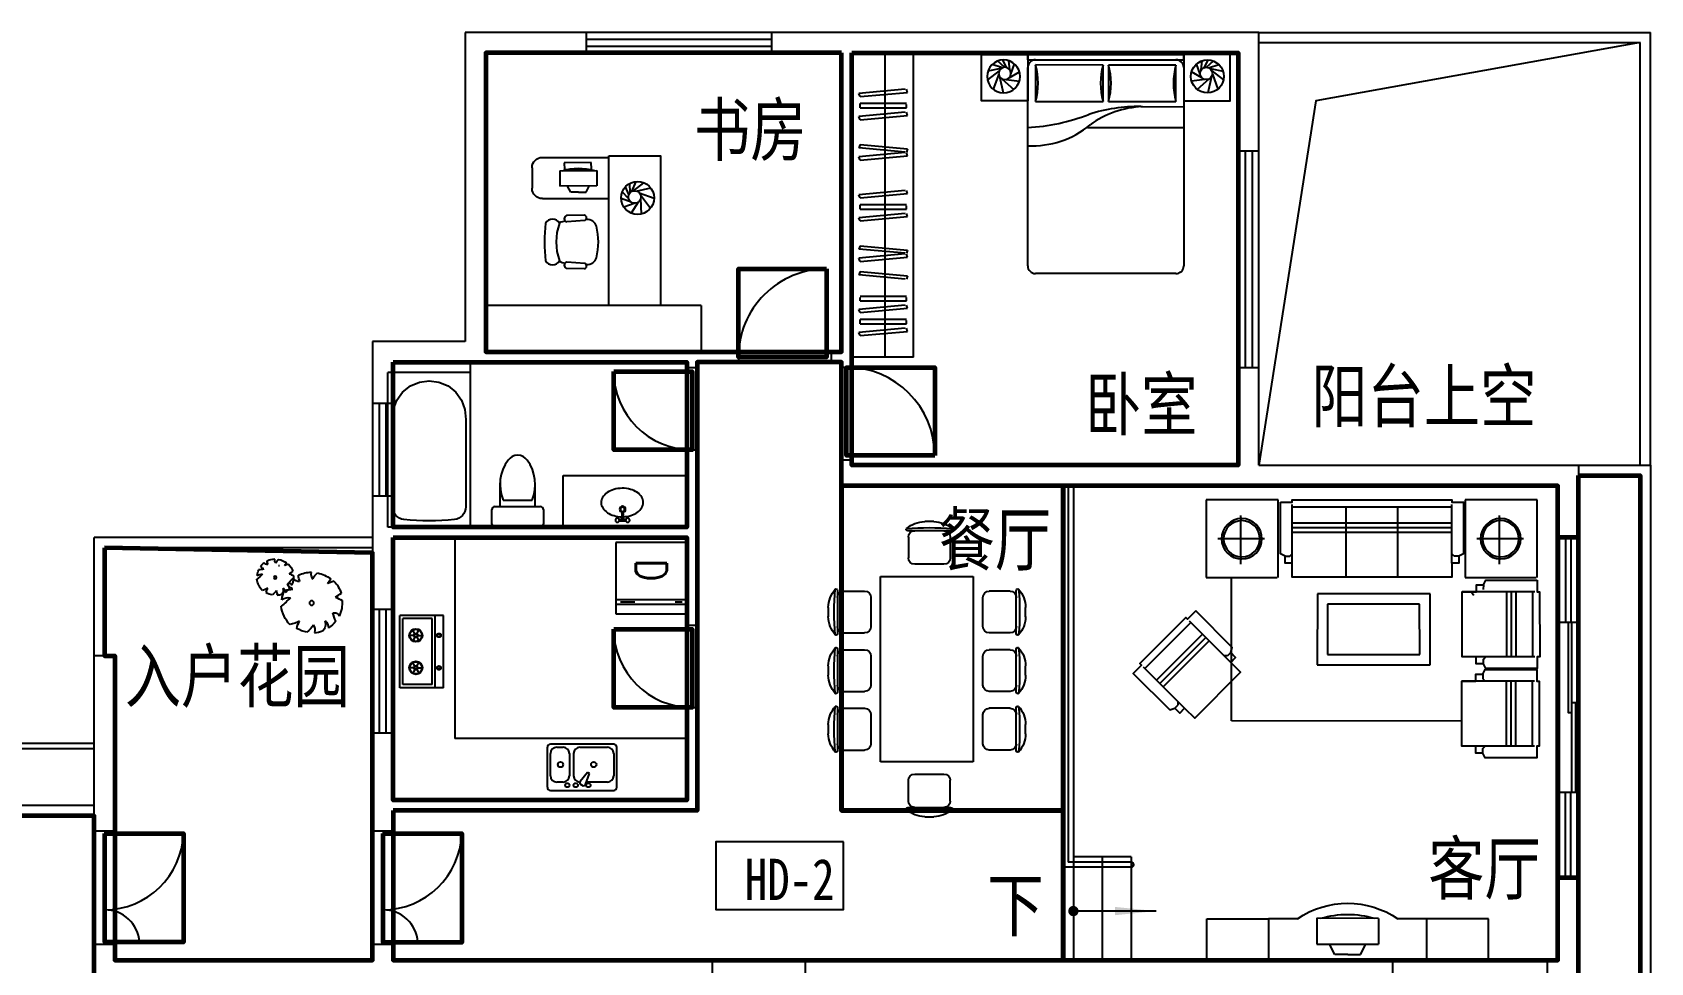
# Model space of a CAD drawing. Extents: x 866697 to 898497, y -913071 to -884071.
# Drawn here: x 882797 to 898497, y -893096 to -884071 of the extents above; entities that cross this region are included whole.
import ezdxf

# ---------------------------------------------------------------- set-up
doc = ezdxf.new("R2010")
doc.units = 0
doc.header["$LTSCALE"] = 1000
doc.header["$MEASUREMENT"] = 0
doc.linetypes.add('HIDDEN2', pattern=[4, 3, -1])
doc.layers.get('0').update_dxf_attribs({"linetype": 'CONTINUOUS'})
for name, color, linetype in [('3', 3, 'CONTINUOUS'), ('AST-WC', 136, 'CONTINUOUS'), ('F1', 223, 'CONTINUOUS'), ('FUR', 8, 'CONTINUOUS'), ('PUB_TEXT', 7, 'CONTINUOUS'), ('STAIR', 3, 'CONTINUOUS'), ('WALL', 2, 'CONTINUOUS'), ('WINDOW', 4, 'CONTINUOUS')]:
    doc.layers.add(name, color=color, linetype=linetype)
doc.layers.add('GT_书房', color=205, linetype='CONTINUOUS', lineweight=60, true_color=0x8059a6)
for name, color, linetype, lineweight in [('GT_卧室', 1, 'CONTINUOUS', 60), ('GT_卫生间', 5, 'CONTINUOUS', 60), ('GT_厨房', 4, 'CONTINUOUS', 60), ('GT_客厅', 2, 'CONTINUOUS', 60), ('GT_花园', 74, 'CONTINUOUS', 60), ('GT_过道', 30, 'CONTINUOUS', 60), ('GT_门', 245, 'CONTINUOUS', 60), ('GT_阳台', 6, 'CONTINUOUS', 60), ('GT_餐厅', 3, 'CONTINUOUS', 60), ('字', 7, 'CONTINUOUS', 0)]:
    doc.layers.add(name, color=color, linetype=linetype, lineweight=lineweight)
doc.styles.add('-宋体', font='', dxfattribs={"width": 0.6})
doc.styles.add('_HZTXT', font='txt.shx', dxfattribs={"width": 0.8, "bigfont": 'hztxt.shx'})
doc.styles.add('ATT', font='TXT')
doc.styles.add('DIM_FONT', font='ZBTXT.shx', dxfattribs={"width": 0.8})
doc.styles.get('-宋体').set_extended_font_data('SimSun')

# ---------------------------------------------------------------- blocks, each defined once
blk = doc.blocks.new('_DBLK')
blk.add_line((-0.45, 0), (-0.45, -0.95))
blk.add_arc((-0.45, 0), 0.95, 270, 360)
blk = doc.blocks.new('-CG')
for p, q in [((-370, 366), (384, 366)), ((-370, -333), (-370, 355)), ((384, 366), (384, -333)), ((7, 232), (7, -220)), ((-240, 1), (232, 1)), ((384, -333), (-370, -333))]:
    blk.add_line(p, q)
for radius in [196, 176]:
    blk.add_circle((7, 11), radius)
blk = doc.blocks.new('12PCOU13')
at = {"color": 0, "linetype": 'ByBlock'}
for p, q in [((24, 35), (23, 34)), ((24, 37), (24, 35)), ((23, 34), (2, 34)), ((3, -34), (3, 34)), ((10, 34), (10, -34)), ((12, 34), (12, -34)), ((14, 34), (14, -34)), ((27, 34), (23, 34)), ((33, 11), (3, 11)), ((33, -11), (3, -11)), ((23, -34), (2, -34)), ((27, -34), (23, -34)), ((24, -35), (23, -34)), ((24, -37), (24, -35))]:
    blk.add_line(p, q, dxfattribs=at)
blk.add_lwpolyline([(1, -39), (1, -34), (0, -34), (0, 34), (1, 34), (1, 39), (23, 39), (24, 37), (27, 37), (27, 34), (33, 34), (33, -34), (27, -34), (27, -37), (24, -37), (23, -39)], close=True, dxfattribs=at)
blk = doc.blocks.new('-SOF5')
at = {"xscale": 22.75, "yscale": 22.75, "zscale": 22.75}
blk.add_blockref('12PCOU13', (-6, 890), dxfattribs=at)
blk = doc.blocks.new('A$C4D997442')
at = {"layer": 'FUR', "linetype": 'ByBlock'}
for p, q in [((1504, 3882), (922, 3641)), ((1495, 3903), (1765, 3251)), ((913, 3662), (1130, 3136)), ((982, 3494), (1565, 3735)), ((1000, 3452), (1582, 3693)), ((1017, 3410), (1600, 3651)), ((705, 3547), (123, 3305)), ((696, 3568), (966, 2916)), ((1750, 3467), (1708, 3449)), ((114, 3326), (331, 2801)), ((183, 3158), (766, 3399)), ((201, 3116), (783, 3357)), ((218, 3074), (801, 3315)), ((1721, 3332), (1691, 3344)), ((1041, 3173), (1083, 3191)), ((1083, 3191), (1096, 3220)), ((909, 3114), (879, 3126)), ((951, 3131), (909, 3114)), ((242, 2838), (284, 2855)), ((284, 2855), (297, 2885)), ((2518, 696), (1867, 966)), ((2082, 951), (2065, 909)), ((2025, 218), (2266, 801)), ((2065, 909), (2077, 879)), ((2067, 201), (2308, 783)), ((2109, 183), (2350, 766)), ((2497, 705), (2256, 123)), ((2277, 114), (1752, 331)), ((1789, 242), (1806, 284)), ((1806, 284), (1836, 297))]:
    blk.add_line(p, q, dxfattribs=at)
at = {"layer": 'FUR'}
for p, q in [((1231, 2692), (1867, 2955)), ((1867, 2955), (2285, 1945)), ((1650, 1681), (1231, 2692)), ((1362, 2638), (1813, 2824)), ((1813, 2824), (2155, 1999)), ((1704, 1812), (1362, 2638)), ((2285, 1945), (1650, 1681)), ((2155, 1999), (1704, 1812))]:
    blk.add_line(p, q, dxfattribs=at)
at = {"layer": 'FUR', "linetype": 'HIDDEN2'}
for p, q in [((609, 2768), (1464, 705)), ((1464, 705), (2749, 1237))]:
    blk.add_line(p, q, dxfattribs=at)
at = {"layer": 'FUR', "linetype": 'ByBlock'}
for points in [[(1592, 3968), (1486, 3924), (1478, 3945), (895, 3704), (904, 3683), (799, 3639), (991, 3177), (1041, 3173), (1067, 3110), (1130, 3136), (1183, 3010), (1765, 3251), (1713, 3378), (1776, 3404), (1750, 3467), (1783, 3505)], [(793, 3632), (687, 3589), (679, 3610), (96, 3368), (105, 3347), (0, 3304), (192, 2841), (242, 2838), (268, 2775), (331, 2801), (384, 2675), (966, 2916), (914, 3042), (977, 3068), (951, 3131), (984, 3170)], [(2583, 793), (2539, 687), (2560, 679), (2319, 96), (2298, 105), (2255, 0), (1792, 192), (1789, 242), (1726, 268), (1752, 331), (1626, 384), (1867, 966), (1993, 914), (2019, 977), (2082, 951), (2120, 984)]]:
    blk.add_lwpolyline(points, close=True, dxfattribs=at)
at = {"layer": 'FUR', "rotation": 22.50000000001256}
for p in [(2096, 3780), (3057, 1459)]:
    blk.add_blockref('-CG', p, dxfattribs=at)
at = {"layer": 'FUR', "xscale": -1, "rotation": 22.50000000001256}
blk.add_blockref('-SOF5', (3260, 1960), dxfattribs=at)
blk = doc.blocks.new('M_C30XGI')
for p, q in [((-689, 1088), (-589, 1088)), ((-57, 1088), (42, 1088)), ((574, 1088), (673, 1088)), ((-869, 988), (-409, 988)), ((-864, 920), (-864, 695)), ((-414, 920), (-414, 695)), ((-238, 988), (222, 988)), ((-233, 920), (-233, 695)), ((217, 920), (217, 695)), ((394, 988), (854, 988)), ((399, 920), (399, 695)), ((849, 920), (849, 695)), ((-1023, 524), (-1023, -476)), ((977, 524), (-1023, 524)), ((-797, 628), (-482, 628)), ((-165, 628), (150, 628)), ((466, 628), (781, 628)), ((977, -476), (977, 524)), ((-1514, -232), (-1514, 228)), ((-1447, 223), (-1222, 223)), ((1400, 223), (1175, 223)), ((1467, 228), (1467, -232)), ((-1614, -52), (-1614, 47)), ((-1154, -160), (-1154, 155)), ((1107, 155), (1107, -160)), ((1567, 47), (1567, -52)), ((-1447, -227), (-1222, -227)), ((1400, -227), (1175, -227)), ((-1023, -476), (977, -476)), ((-864, -873), (-864, -648)), ((-482, -580), (-797, -580)), ((-414, -873), (-414, -648)), ((-233, -873), (-233, -648)), ((150, -580), (-165, -580)), ((217, -873), (217, -648)), ((399, -873), (399, -648)), ((781, -580), (466, -580)), ((849, -873), (849, -648)), ((-409, -940), (-869, -940)), ((-589, -1040), (-689, -1040)), ((222, -940), (-238, -940)), ((42, -1040), (-57, -1040)), ((854, -940), (394, -940)), ((673, -1040), (574, -1040))]:
    blk.add_line(p, q)
for centre, radius, start, end in [((-679, 772), 316, 91.7651, 130.7265), ((-599, 772), 316, 49.2735, 88.2349), ((-48, 772), 316, 91.7651, 130.7265), ((32, 772), 316, 49.2735, 88.2349), ((584, 772), 316, 91.7651, 130.7265), ((664, 772), 316, 49.2735, 88.2349), ((-878, 1004), 10, 130.7265, 202.67), ((-869, 1008), 20, 202.67, 270), ((-639, -1690), 2713, 84.8023, 95.1977), ((-797, 920), 67.5, 90, 180), ((-482, 920), 67.5, 0, 90), ((-409, 1008), 20, 270, 337.33), ((-400, 1004), 10, 337.33, 49.2735), ((-247, 1004), 10, 130.7265, 202.67), ((-238, 1008), 20, 202.67, 270), ((-8, -1690), 2713, 84.8023, 95.1977), ((-165, 920), 67.5, 90, 180), ((150, 920), 67.5, 0, 90), ((222, 1008), 20, 270, 337.33), ((232, 1004), 10, 337.33, 49.2735), ((384, 1004), 10, 130.7265, 202.67), ((394, 1008), 20, 202.67, 270), ((624, -1690), 2713, 84.8023, 95.1977), ((466, 920), 67.5, 90, 180), ((781, 920), 67.5, 0, 90), ((854, 1008), 20, 270, 337.33), ((863, 1004), 10, 337.33, 49.2735), ((-797, 695), 67.5, 180, 270), ((-482, 695), 67.5, 270, 0), ((-165, 695), 67.5, 180, 270), ((150, 695), 67.5, 270, 0), ((466, 695), 67.5, 180, 270), ((781, 695), 67.5, 270, 0), ((-1299, 38), 316, 139.2735, 178.2349), ((1164, -2), 2713, 174.8023, 185.1977), ((-1530, 237), 10, 67.33, 139.2735), ((-1534, 228), 20, 0, 67.33), ((-1447, 155), 67.5, 90, 180), ((-1222, 155), 67.5, 0, 90), ((1175, 155), 67.5, 90, 180), ((1400, 155), 67.5, 0, 90), ((1487, 228), 20, 112.67, 180), ((1484, 237), 10, 40.7265, 112.67), ((-1210, -2), 2713, 354.8023, 5.1977), ((1252, 38), 316, 1.7651, 40.7265), ((-1299, -42), 316, 181.7651, 220.7265), ((-1447, -160), 67.5, 180, 270), ((-1222, -160), 67.5, 270, 0), ((1175, -160), 67.5, 180, 270), ((1400, -160), 67.5, 270, 0), ((1252, -42), 316, 319.2735, 358.2349), ((-1530, -241), 10, 220.7265, 292.67), ((-1534, -232), 20, 292.67, 0), ((1487, -232), 20, 180, 247.33), ((1484, -241), 10, 247.33, 319.2735), ((-797, -648), 67.5, 90, 180), ((-482, -648), 67.5, 0, 90), ((-165, -648), 67.5, 90, 180), ((150, -648), 67.5, 0, 90), ((466, -648), 67.5, 90, 180), ((781, -648), 67.5, 0, 90), ((-869, -960), 20, 90, 157.33), ((-878, -957), 10, 157.33, 229.2735), ((-679, -725), 316, 229.2735, 268.2349), ((-639, 1737), 2713, 264.8023, 275.1977), ((-797, -873), 67.5, 180, 270), ((-599, -725), 316, 271.7651, 310.7265), ((-482, -873), 67.5, 270, 0), ((-409, -960), 20, 22.67, 90), ((-400, -957), 10, 310.7265, 22.67), ((-247, -957), 10, 157.33, 229.2735), ((-238, -960), 20, 90, 157.33), ((-8, 1737), 2713, 264.8023, 275.1977), ((-48, -725), 316, 229.2735, 268.2349), ((-165, -873), 67.5, 180, 270), ((32, -725), 316, 271.7651, 310.7265), ((150, -873), 67.5, 270, 0), ((222, -960), 20, 22.67, 90), ((232, -957), 10, 310.7265, 22.67), ((384, -957), 10, 157.33, 229.2735), ((394, -960), 20, 90, 157.33), ((584, -725), 316, 229.2735, 268.2349), ((624, 1737), 2713, 264.8023, 275.1977), ((466, -873), 67.5, 180, 270), ((664, -725), 316, 271.7651, 310.7265), ((781, -873), 67.5, 270, 0), ((854, -960), 20, 22.67, 90), ((863, -957), 10, 310.7265, 22.67)]:
    blk.add_arc(centre, radius, start, end)
at = {"width": 0.8, "flags": 9}
for tag in ['XSIZE', 'YSIZE']:
    blk.add_attdef(tag, (0, 0), '', height=0.5, dxfattribs=at)
blk = doc.blocks.new('_ARROW')
blk.add_solid([(0, 0), (-1, 0.1), (-1, -0.1)])
blk = doc.blocks.new('A$C20066346')
at = {"layer": 'FUR'}
for p, q in [((0, 2133), (0, 2733)), ((0, 2733), (400, 2733)), ((400, 2733), (400, 2133)), ((0, 600), (0, 2134)), ((0, 2134), (400, 2134)), ((400, 2133), (0, 2133)), ((400, 2134), (400, 1853)), ((400, 880), (400, 600)), ((400, 600), (0, 600)), ((400, 600), (0, 600)), ((0, 600), (0, 0)), ((400, 0), (400, 600)), ((0, 0), (400, 0))]:
    blk.add_line(p, q, dxfattribs=at)
at = {"layer": 'FUR', "linetype": 'ByBlock'}
for p, q in [((404, 1667), (154, 1667)), ((154, 1067), (154, 1667)), ((404, 1667), (404, 1067)), ((54, 1492), (154, 1542)), ((54, 1367), (54, 1492)), ((54, 1367), (54, 1242)), ((54, 1242), (154, 1192)), ((404, 1067), (154, 1067))]:
    blk.add_line(p, q, dxfattribs=at)
at = {"layer": 'FUR'}
blk.add_arc((-315, 1367), 865, 325.7553, 34.2447, dxfattribs=at)
at = {"layer": 'FUR', "linetype": 'ByBlock'}
blk.add_arc((-483, 1367), 925, 343.6295, 16.3705, dxfattribs=at)
blk = doc.blocks.new('M_C5')
for p, q in [((-28, 86), (7, 160)), ((-54, -14), (-154, 45)), ((-71, 21), (-106, 120)), ((-60, 63), (-50, 152)), ((-9, 88), (59, 149)), ((12, 83), (112, 114)), ((26, 75), (152, 50)), ((42, 53), (156, -35)), ((48, 21), (102, -123)), ((-26, -30), (-153, -47)), ((14, -26), (-99, -126)), ((41, -2), (5, -160))]:
    blk.add_line(p, q)
for centre, radius in [((0, 0), 160), ((-11, 28), 60)]:
    blk.add_circle(centre, radius)
at = {"width": 0.8, "flags": 9}
for tag in ['XSIZE', 'YSIZE']:
    blk.add_attdef(tag, (0, 0), '', height=0.5, dxfattribs=at)
blk = doc.blocks.new('BED2')
at = {"layer": 'FUR'}
for p, q in [((-2124, -681), (-2124, 681)), ((-2049, 757), (-126, 757)), ((-101, 681), (-454, 681)), ((-454, 681), (-454, 25)), ((-101, 25), (-101, 681)), ((-50, 757), (-50, -757)), ((-50, 757), (0, 757)), ((0, 757), (0, -757)), ((-707, 177), (-707, -757)), ((-454, 25), (-101, 25)), ((-101, -25), (-454, -25)), ((-454, -25), (-454, -681)), ((-101, -681), (-101, -25)), ((-505, -341), (-505, -757)), ((-126, -757), (-2049, -757)), ((-454, -681), (-101, -681)), ((-50, -757), (0, -757))]:
    blk.add_line(p, q, dxfattribs=at)
for centre, radius, start, end in [((-2049, 681), 75.7, 90, 180), ((6, 719), 892, 177.5673, 219.5461), ((1149, 842), 1857, 182.616, 201.4069), ((-278, 1287), 631, 253.7398, 286.2602), ((-126, 681), 75.7, 0, 90), ((-2088, -320), 1584, 359.2582, 17.8034), ((-1432, -394), 928, 2.5398, 36.0403), ((-278, -580), 631, 73.7398, 106.2602), ((-278, 580), 631, 253.7398, 286.2602), ((-2049, -681), 75.7, 180, 270), ((-278, -1287), 631, 73.7398, 106.2602), ((-126, -681), 75.7, 270, 0)]:
    blk.add_arc(centre, radius, start, end, dxfattribs=at)
blk = doc.blocks.new('M_E4')
at = {"layer": 'AST-WC'}
for p, q in [((-750, -750), (-750, 50)), ((750, 50), (-750, 50)), ((750, -750), (750, 50)), ((750, -750), (-750, -750))]:
    blk.add_line(p, q, dxfattribs=at)
blk.add_lwpolyline([(553, -705, 0.379426), (677, -595, 0.051331), (677, -105, 0.379426), (553, 5), (-369, 5), (-482, -36), (-559, -92), (-619, -167), (-657, -255), (-670, -350), (-657, -445), (-619, -533), (-559, -608), (-482, -664), (-392, -697), (-294, -705)], format="xyb", close=True, dxfattribs=at)
blk = doc.blocks.new('A$C6A1B0631')
at = {"layer": 'F1'}
for p, q in [((0, 527), (0, 667)), ((30, 697), (470, 697)), ((500, 667), (500, 527)), ((470, 497), (30, 497)), ((80, 497), (80, 267)), ((420, 497), (420, 267)), ((390, 437), (110, 437))]:
    blk.add_line(p, q, dxfattribs=at)
for centre, radius, start, end in [((30, 667), 30, 90, 180), ((470, 667), 30, 0, 90), ((30, 527), 30, 180, 270), ((470, 527), 30, 270, 0), ((477, 284), 398, 157.4505, 216.6381), ((23, 284), 398, 323.3619, 22.5495), ((250, 108), 110, 213.4509, 326.5491)]:
    blk.add_arc(centre, radius, start, end, dxfattribs=at)
blk = doc.blocks.new('_E0BEL')
for p, q in [((1, 118), (1, 175)), ((13, 118), (13, 175))]:
    blk.add_line(p, q)
at = {"elevation": 0}
for points in [[(-200, 8, -0.138026), (-186, 58, -0.10705), (-140, 105, -0.080655), (-76, 134, -0.06508), (1, 145, -0.068521)], [(13, 144, -0.061921), (86, 133, -0.080655), (149, 103, -0.10705), (194, 55, -0.138026), (208, 5, -0.138026), (193, -45, -0.10705), (147, -93, -0.080655), (84, -121, -0.068521), (3, -132, -0.068521), (-78, -120, -0.080655), (-141, -90, -0.10705), (-187, -42, -0.138026), (-200, 8, -0.138026)]]:
    blk.add_lwpolyline(points, format="xyb", dxfattribs=at)
for centre, radius in [((-43, 178, 0), 20), ((57, 178, 0), 20), ((7, 72, 0), 30), ((7, 72, 0), 20)]:
    blk.add_circle(centre, radius)
for centre, radius, start, end in [((7, -329, 0), 517, 86.4357, 93.5643), ((7, 685, 0), 517, 266.4357, 269.335), ((7, 175, 0), 6, 360, 180), ((7, 685, 0), 517, 270.665, 273.5643), ((7, 118, 0), 6, 180, 360)]:
    blk.add_arc(centre, radius, start, end)
at = {"style": 'DIM_FONT', "width": 0.8, "flags": 9}
for tag in ['XSIZE', 'YSIZE']:
    blk.add_attdef(tag, (0, 0), '', height=0.5, dxfattribs=at)
blk = doc.blocks.new('12PSTG02')
at = {"color": 0, "linetype": 'ByBlock'}
for p, q in [((-5.882738, 11.493405), (-13.636493, 11.294805)), ((-5.73403, 9.170818), (-13.415554, 8.575543)), ((-4.996459, 9.562867), (-5.284204, 9.540568)), ((-5.882738, -11.493405), (-13.636493, -11.294805)), ((-5.73403, -9.170818), (-13.415554, -8.575543)), ((-4.996459, -9.562867), (-5.284204, -9.540568)), ((-4.996459, -9.562867), (-5.28099, -9.544821))]:
    blk.add_line(p, q, dxfattribs=at)
for centre, radius, start, end in [((39.486083, 0), 62.486083, 172.590731, 187.409269), ((-19.5, 6.311132), 3.452743, 30.392687, 149.607313), ((4.70097, 0), 22.70097, 159.208954, 200.791046), ((-12.998837, 0.943692), 7.999035, 97.334712, 116.212212), ((-13.097037, 9.970029), 1.4304, 112.156422, 257.133709), ((-6.286552, 10.301496), 1.258456, 296.04311, 71.283835), ((-4.647836, 5.578088), 4, 16.10866, 95), ((-28.187947, 0), 28.187947, 346.275006, 13.724994), ((-4.647836, -5.578088), 4, 265, 343.89134), ((-19.5, -6.311132), 3.452743, 210.392687, 329.607313), ((-12.998837, -1.056308), 7.999035, 243.61801, 261.904764), ((-13.097037, -9.970029), 1.4304, 102.866291, 247.843578), ((-6.286552, -10.301496), 1.258456, 288.716165, 63.95689)]:
    blk.add_arc(centre, radius, start, end, dxfattribs=at)
at = {"color": 0, "linetype": 'ByBlock', "style": 'ATT'}
for tag, p, flags in [('ITEM', (-22, -21), 3), ('ROOM_NUMBER', (-22, -29), 1)]:
    blk.add_attdef(tag, p, '', height=6, dxfattribs=dict(at, flags=flags))
blk = doc.blocks.new('-CHAI6')
at = {"xscale": 22.75, "yscale": 22.75, "zscale": 22.75}
blk.add_blockref('12PSTG02', (519, 28), dxfattribs=at)
blk = doc.blocks.new('A$C41520BB4')
at = {"layer": 'FUR'}
for p, q in [((1146, 1437), (500, 1437)), ((618, 1310), (617, 1160)), ((978, 1307), (618, 1310)), ((670, 1325), (671, 1387)), ((671, 1387), (933, 1385)), ((932, 1320), (676, 1321)), ((933, 1385), (932, 1320)), ((978, 1307), (977, 1157)), ((1246, 1337), (1246, 1137)), ((617, 1160), (977, 1157)), ((721, 1099), (692, 1159)), ((871, 1098), (902, 1158)), ((1146, 1037), (500, 1037)), ((796, 1098), (721, 1099)), ((796, 1098), (871, 1098))]:
    blk.add_line(p, q, dxfattribs=at)
blk.add_lwpolyline([(500, 1453), (0, 1453), (0, 0), (500, 0)], close=True, dxfattribs=at)
for centre, radius, start, end in [((1146, 1337), 100, 0, 90), ((794, 776), 555, 73.2367, 105.9776), ((1146, 1137), 100, 270, 0)]:
    blk.add_arc(centre, radius, start, end, dxfattribs=at)
at = {"layer": 'FUR', "xscale": -1}
for name, p, rotation in [('M_C5', (222, 1043), 309.9999999999941), ('-CHAI6', (1122, 588), 3.4373e-12)]:
    blk.add_blockref(name, p, dxfattribs=dict(at, rotation=rotation))
blk = doc.blocks.new('A$C70047E59')
at = {"layer": 'F1'}
for p, q in [((0, 700), (0, 0)), ((0, 700), (424, 700)), ((80, 700), (80, 0)), ((110, 670), (110, 30)), ((110, 670), (394, 670)), ((394, 670), (394, 30)), ((424, 700), (424, 0)), ((249, 508), (196, 508)), ((258, 524), (232, 570)), ((258, 491), (232, 445)), ((277, 524), (304, 570)), ((277, 491), (304, 445)), ((287, 508), (340, 508)), ((249, 192), (196, 192)), ((258, 209), (232, 255)), ((258, 176), (232, 130)), ((277, 209), (304, 255)), ((277, 176), (304, 130)), ((287, 192), (340, 192)), ((0, 0), (424, 0)), ((110, 30), (394, 30))]:
    blk.add_line(p, q, dxfattribs=at)
for centre, radius in [((44, 508), 18.8), ((44, 508), 13.8), ((268, 508), 63.8), ((268, 508), 58.8), ((268, 508), 18.8), ((268, 508), 13.8), ((44, 192), 18.8), ((44, 192), 13.8), ((268, 192), 63.8), ((268, 192), 58.8), ((268, 192), 18.8), ((268, 192), 13.8)]:
    blk.add_circle(centre, radius, dxfattribs=at)
blk = doc.blocks.new('A$C20217E62')
at = {"layer": 'F1'}
for p, q in [((0, 419), (0, 31)), ((644, 450), (31, 450)), ((92, 368), (298, 368)), ((306, 391), (267, 287)), ((285, 277), (355, 363)), ((335, 402), (350, 393)), ((522, 368), (583, 368)), ((675, 31), (675, 419)), ((31, 92), (31, 307)), ((267, 287), (285, 277)), ((419, 307), (419, 92)), ((460, 92), (460, 307)), ((644, 307), (644, 92)), ((31, 0), (644, 0)), ((358, 31), (92, 31)), ((583, 31), (522, 31))]:
    blk.add_line(p, q, dxfattribs=at)
for centre, radius in [((276, 399), 20.5), ((399, 399), 20.5), ((481, 399), 20.5), ((225, 199), 25.6), ((547, 199), 25.6)]:
    blk.add_circle(centre, radius, dxfattribs=at)
for centre, radius, start, end in [((31, 419), 30.7, 90, 180), ((92, 307), 61.4, 90, 180), ((325, 384), 20.5, 60, 159.4623), ((340, 376), 20.5, 320.5377, 60), ((358, 307), 61.4, 360, 90), ((522, 307), 61.4, 90, 180), ((583, 307), 61.4, 360, 90), ((644, 419), 30.7, 360, 90), ((31, 31), 30.7, 180, 270), ((92, 92), 61.4, 180, 270), ((358, 92), 61.4, 270, 360), ((522, 92), 61.4, 180, 270), ((583, 92), 61.4, 270, 360), ((644, 31), 30.7, 270, 360)]:
    blk.add_arc(centre, radius, start, end, dxfattribs=at)
blk = doc.blocks.new('A$C2747776A')
at = {"layer": 'F1'}
for p, q in [((0, 0), (0, 690)), ((0, 690), (690, 690)), ((552, 690), (552, 0)), ((575, 644), (575, 506)), ((598, 690), (598, 0)), ((690, 690), (690, 0)), ((575, 115), (575, 46)), ((690, 0), (0, 0))]:
    blk.add_line(p, q, dxfattribs=at)
at = {"layer": 'F1', "style": '_HZTXT', "width": 0.8}
blk.add_text('D', height=300, dxfattribs=at).set_placement((160, 196))
blk = doc.blocks.new('M_A17ORW')
at = {"const_width": 0.02}
for points in [[(-0.481, -0.001), (-0.481, -0.308)], [(0.481, 0.001), (0.481, -0.691)]]:
    blk.add_lwpolyline(points, dxfattribs=at)
for centre, radius, start, end in [((-0.501, -0.003), 0.307, 274.2492, 0.2101), ((0.505, 0.002), 0.699, 180.2762, 268.0603)]:
    blk.add_arc(centre, radius, start, end)
blk = doc.blocks.new('_WBLK')
for p, q in [((-0.5, 0.5), (0.5, 0.5)), ((0.5, 0.1667), (-0.5, 0.1667)), ((0.5, -0.1667), (-0.5, -0.1667)), ((-0.5, -0.5), (0.5, -0.5))]:
    blk.add_line(p, q)
blk = doc.blocks.new('A$C420D5799')
at = {"layer": 'FUR'}
for p, q in [((520, 668, 0), (558, 655, 0)), ((558, 655, 0), (538, 682, 0)), ((538, 682, 0), (538, 682, 0)), ((616, 655, 0), (607, 658, 0)), ((78, 505, 0), (141, 483, 0)), ((108, 528, 0), (108, 528, 0)), ((141, 483, 0), (108, 528, 0))]:
    blk.add_line(p, q, dxfattribs=at)
for centre, radius in [((650, 541, 0), 12.8), ((295, 293, 0), 21.4)]:
    blk.add_circle(centre, radius, dxfattribs=at)
for centre, radius, start, end in [((648, 542, 0), 180, 135.4835, 161.9159), ((648, 542, 0), 177, 100.716, 128.2654), ((572, 654, 0), 75.4, 23.1612, 55.156), ((609, 708, 0), 43.7, 318.2964, 14.4009), ((648, 542, 0), 179, 63.973, 89.0265), ((662, 701, 0), 64.8, 326.7184, 1.2537), ((710, 731, 0), 67.8, 278.8277, 313.182), ((648, 542, 0), 178, 37.5175, 52.343), ((743, 673, 0), 51.6, 290.4863, 334.4059), ((293, 294, 0), 300, 135.4835, 161.9159), ((293, 294, 0), 295, 100.716, 128.2654), ((166, 481, 0), 126, 23.1612, 55.156), ((227, 570, 0), 72.8, 318.2964, 14.4009), ((293, 294, 0), 298, 63.973, 89.0265), ((315, 559, 0), 108, 326.7184, 1.2537), ((395, 609, 0), 113, 278.8277, 313.182), ((648, 542, 0), 176, 175.4512, 206.0801), ((577, 389, 0), 197, 109.4191, 121.9724), ((293, 294, 0), 297, 37.5175, 52.343), ((330, 342, 0), 296, 52.0137, 60.1058), ((451, 512, 0), 86, 290.4863, 334.4059), ((517, 456, 0), 29.3, 72.3819, 163.4516), ((166, 576, 0), 372, 337.5874, 345.5647), ((854, 1160, 0), 548, 260.0806, 265.3508), ((1242, 1036, 0), 660, 224.7274, 230.986), ((782, 494, 0), 78.5, 58.1732, 96.2953), ((648, 542, 0), 179, 314.9716, 354.0709), ((648, 542, 0), 176, 6.0507, 24.1161), ((293, 294, 0), 294, 175.4512, 206.0801), ((174, 39, 0), 328, 109.4191, 121.9724), ((-239, -40, 0), 493, 52.0137, 60.1058), ((635, 1325, 0), 914, 260.0806, 265.3508), ((515, 214, 0), 131, 58.1732, 96.2953), ((1282, 1118, 0), 1100, 224.7274, 230.986), ((648, 542, 0), 175, 217.7907, 236.4765), ((625, 387, 0), 74, 135.2417, 174.04), ((293, 294, 0), 293, 6.0507, 24.1161), ((630, 417, 0), 59.8, 160.832, 223.1361), ((648, 542, 0), 177, 249.3645, 264.9686), ((686, 383, 0), 54.9, 145.2723, 195.2687), ((732, 457, 0), 101, 205.0991, 237.7502), ((648, 542, 0), 173, 280.0349, 300.8873), ((826, 629, 0), 220, 241.3864, 256.6555), ((560, 348, 0), 183, 14.2945, 28.6339), ((74, 150, 0), 48.8, 72.3819, 163.4516), ((-512, 352, 0), 620, 337.5874, 345.5647), ((293, 294, 0), 299, 314.9716, 354.0709), ((293, 294, 0), 292, 217.7907, 236.4765), ((253, 37, 0), 123, 135.2417, 174.04), ((261, 86, 0), 99.6, 160.832, 223.1361), ((293, 294, 0), 295, 249.3645, 264.9686), ((355, 29, 0), 91.5, 145.2723, 195.2687), ((432, 153, 0), 168, 205.0991, 237.7502), ((293, 294, 0), 288, 280.0349, 300.8873), ((588, 440, 0), 367, 241.3864, 256.6555), ((145, -29, 0), 305, 14.2945, 28.6339)]:
    blk.add_arc(centre, radius, start, end, dxfattribs=at)

msp = doc.modelspace()

# ---------------------------------------------------------------- linework, layer by layer
at = {"layer": '3'}
for p, q in [((883397, -890971), (881197, -890971)), ((883397, -891021), (881197, -891021))]:
    msp.add_line(p, q, dxfattribs=at)
at = {"layer": 'F1'}
for p, q in [((889286, -886721), (887197, -886721)), ((889286, -886721), (889286, -887171)), ((887047, -887471), (887047, -887271)), ((887947, -888871), (887947, -888371)), ((887947, -888371), (889147, -888371)), ((886897, -888971), (886897, -890921)), ((889147, -890921), (886897, -890921))]:
    msp.add_line(p, q, dxfattribs=at)
at = {"layer": 'FUR'}
for p, q in [((891069, -884271), (891069, -887221)), ((891347, -887221), (891347, -884271)), ((891266, -884622), (890816, -884664)), ((890827, -884695), (890816, -884664)), ((890827, -884695), (891287, -884654)), ((891287, -884654), (891277, -884622)), ((891266, -884846), (890816, -884887)), ((891277, -884762), (890827, -884762)), ((890827, -884804), (890827, -884762)), ((890827, -884804), (891277, -884804)), ((891277, -884804), (891277, -884772)), ((891287, -884877), (891277, -884846)), ((890827, -884919), (890816, -884887)), ((890827, -884919), (891287, -884877)), ((890827, -885159), (890816, -885190)), ((890827, -885159), (891287, -885201)), ((891266, -885232), (890816, -885190)), ((891266, -885238), (890816, -885280)), ((890827, -885311), (890816, -885280)), ((890827, -885311), (891287, -885270)), ((891287, -885201), (891277, -885232)), ((891287, -885270), (891277, -885238)), ((891266, -885604), (890816, -885646)), ((890827, -885678), (891287, -885636)), ((891287, -885636), (891277, -885604)), ((890827, -885678), (890816, -885646)), ((890827, -885786), (890827, -885744)), ((891277, -885744), (890827, -885744)), ((890827, -885786), (891277, -885786)), ((891277, -885786), (891277, -885755)), ((891266, -885828), (890816, -885870)), ((890827, -885901), (890816, -885870)), ((890827, -885901), (891287, -885859)), ((891287, -885859), (891277, -885828)), ((890827, -886141), (890816, -886173)), ((891266, -886214), (890816, -886173)), ((891266, -886221), (890816, -886262)), ((890827, -886294), (890816, -886262)), ((890827, -886141), (891287, -886183)), ((890827, -886294), (891287, -886252)), ((891287, -886183), (891277, -886214)), ((891287, -886252), (891277, -886221)), ((890827, -886392), (890816, -886423)), ((890827, -886392), (891287, -886434)), ((891266, -886465), (890816, -886423)), ((891287, -886434), (891277, -886465)), ((891266, -886717), (890816, -886759)), ((891277, -886633), (890827, -886633)), ((890827, -886675), (890827, -886643)), ((890827, -886675), (891277, -886675)), ((891277, -886675), (891277, -886643)), ((891287, -886748), (891277, -886717)), ((890827, -886790), (890816, -886759)), ((890827, -886790), (891287, -886748)), ((890827, -886898), (890827, -886856)), ((891277, -886856), (890827, -886856)), ((891277, -886898), (891277, -886867)), ((891266, -886940), (890816, -886982)), ((890827, -887013), (890816, -886982)), ((890827, -886898), (891277, -886898)), ((890827, -887013), (891287, -886972)), ((891287, -886972), (891277, -886940)), ((891347, -887221), (890747, -887221))]:
    msp.add_line(p, q, dxfattribs=at)
msp.add_lwpolyline([(898397, -884171), (895249, -884736), (894697, -888271)], dxfattribs=at)
for points in [[(892454, -884287), (892454, -884737), (892004, -884737), (892004, -884287)], [(893968, -884287), (893968, -884737), (894418, -884737), (894418, -884287)]]:
    msp.add_lwpolyline(points, close=True, dxfattribs=at)
at = {"layer": 'GT_书房'}
msp.add_lwpolyline([(890647, -884271), (887197, -884271), (887197, -887171), (890647, -887171), (890647, -884271)], dxfattribs=at)
at = {"layer": 'GT_卧室'}
msp.add_lwpolyline([(890747, -884271), (894497, -884271), (894497, -888271), (890747, -888271), (890747, -884271)], dxfattribs=at)
at = {"layer": 'GT_卫生间'}
msp.add_lwpolyline([(886297, -887271), (889147, -887271), (889147, -888871), (886297, -888871), (886297, -887371), (886297, -887271)], dxfattribs=at)
at = {"layer": 'GT_厨房'}
msp.add_lwpolyline([(886297, -888971), (889147, -888971), (889147, -891521), (886297, -891521), (886297, -888971)], dxfattribs=at)
at = {"layer": 'GT_客厅'}
msp.add_lwpolyline([(892797, -888471), (892797, -893071), (897597, -893071), (897597, -888471), (892797, -888471)], dxfattribs=at)
at = {"layer": 'GT_花园'}
msp.add_lwpolyline([(883497, -889071), (883497, -890121), (883597, -890121), (883597, -893071), (886097, -893071), (886097, -889121), (883497, -889071)], dxfattribs=at)
at = {"layer": 'GT_过道'}
for points in [[(886297, -891621), (886297, -893071), (886297, -893071), (892797, -893071), (892797, -891621), (890647, -891621), (890647, -887271), (889247, -887271), (889247, -891621), (886297, -891621)], [(881197, -891671), (881197, -893071), (881397, -893071), (881397, -899871), (883397, -899871), (883397, -891671), (881197, -891671)]]:
    msp.add_lwpolyline(points, dxfattribs=at)
at = {"layer": 'GT_门'}
for points in [[(890502, -886366), (890502, -887221), (889647, -887221), (889647, -886366), (890502, -886366)], [(888437, -887361), (889197, -887361), (889197, -888121), (888437, -888121), (888437, -887361)], [(891552, -888176), (890697, -888176), (890697, -887321), (891552, -887321), (891552, -888176)], [(897597, -888971), (897597, -892271), (897797, -892271), (897797, -888971), (897597, -888971)], [(888437, -889861), (889197, -889861), (889197, -890621), (888437, -890621), (888437, -889861)], [(883495, -891842), (884263, -891842), (884263, -892897), (883499, -892897), (883499, -891842)], [(886195, -891842), (886963, -891842), (886963, -892900), (886199, -892900), (886199, -891842)]]:
    msp.add_lwpolyline(points, dxfattribs=at)
at = {"layer": 'GT_阳台'}
msp.add_lwpolyline([(897797, -888371), (898397, -888371), (898397, -897371), (894697, -897371), (894697, -893343), (894697, -893271), (897797, -893271), (897797, -888371)], dxfattribs=at)
at = {"layer": 'GT_餐厅'}
msp.add_lwpolyline([(892797, -888471), (890647, -888471), (890647, -891621), (892797, -891621), (892797, -888471)], dxfattribs=at)
at = {"layer": 'PUB_TEXT'}
msp.add_lwpolyline([(890666, -891923), (889429, -891923), (889429, -892581), (890666, -892581)], close=True, dxfattribs=at)
at = {"layer": 'STAIR'}
for p, q in [((894697, -884071), (898497, -884071)), ((894697, -884171), (898397, -884171)), ((898397, -888271), (898397, -884171)), ((898497, -888271), (898497, -884071)), ((897797, -888271), (898497, -888271)), ((898497, -888271), (898497, -897471)), ((897797, -888371), (898397, -888371)), ((898397, -888371), (898397, -897371)), ((892797, -888471), (892797, -892171)), ((892847, -888471), (892847, -892121)), ((892897, -888471), (892897, -893071)), ((886097, -888971), (883397, -888971)), ((883397, -890121), (883397, -888971)), ((886097, -889071), (883497, -889071)), ((883497, -890121), (883497, -889071)), ((893457, -892071), (892897, -892071)), ((893177, -892071), (893177, -893071)), ((893457, -892071), (893457, -893071)), ((893457, -892171), (892797, -892171)), ((893457, -892121), (892847, -892121))]:
    msp.add_line(p, q, dxfattribs=at)
at = {"layer": 'STAIR', "const_width": 50}
msp.add_lwpolyline([(892897, -892571, 1), (892897, -892621, 1)], format="xyb", close=True, dxfattribs=at)
at = {"layer": 'STAIR'}
msp.add_lwpolyline([(893700, -892596), (892897, -892596)], dxfattribs=at)
msp.add_arc((893457, -892146), 25, 270, 90, dxfattribs=at)
at = {"layer": 'WALL'}
for p, q in [((886997, -884071), (886997, -887071)), ((888172, -884071), (886997, -884071)), ((888172, -884271), (888172, -884071)), ((894697, -884071), (889972, -884071)), ((889972, -884271), (889972, -884071)), ((894697, -885221), (894697, -884071)), ((887197, -884271), (887197, -887171)), ((888172, -884271), (887197, -884271)), ((890647, -884271), (889972, -884271)), ((890647, -884271), (890647, -887171)), ((894497, -884271), (890747, -884271)), ((890747, -884271), (890747, -887321)), ((894497, -885221), (894497, -884271)), ((894497, -885221), (894697, -885221)), ((886097, -887071), (886097, -887671)), ((886997, -887071), (886097, -887071)), ((889647, -887171), (887197, -887171)), ((889647, -887171), (889647, -887271)), ((890647, -887171), (890547, -887171)), ((890547, -887171), (890547, -887271)), ((889147, -887271), (886297, -887271)), ((886297, -887271), (886297, -887671)), ((889147, -887271), (889147, -887321)), ((889147, -887321), (889247, -887321)), ((889647, -887271), (889247, -887271)), ((889247, -887271), (889247, -887321)), ((890647, -887271), (890547, -887271)), ((890647, -887271), (890647, -887321)), ((890747, -887321), (890647, -887321)), ((894497, -888271), (894497, -887321)), ((894497, -887321), (894697, -887321)), ((894697, -888271), (894697, -887321)), ((886297, -887671), (886097, -887671)), ((889147, -888121), (889247, -888121)), ((889147, -888121), (889147, -888871)), ((889247, -888121), (889247, -889821)), ((890647, -888221), (890647, -888471)), ((890747, -888221), (890647, -888221)), ((890747, -888221), (890747, -888271)), ((890747, -888271), (894497, -888271)), ((894697, -888271), (897797, -888271)), ((897797, -888271), (897797, -888971)), ((886297, -888571), (886097, -888571)), ((886097, -888571), (886097, -889671)), ((886297, -888571), (886297, -888871)), ((890647, -888471), (897597, -888471)), ((897597, -888471), (897597, -888971)), ((889147, -888871), (886297, -888871)), ((889147, -888971), (886297, -888971)), ((886297, -888971), (886297, -889671)), ((889147, -888971), (889147, -889821)), ((897597, -888971), (897797, -888971)), ((886297, -889671), (886097, -889671)), ((889147, -889821), (889247, -889821)), ((883597, -890121), (883397, -890121)), ((883397, -891821), (883397, -890121)), ((883597, -891821), (883597, -890121)), ((889147, -890621), (889247, -890621)), ((889147, -890621), (889147, -891521)), ((889247, -890621), (889247, -891621)), ((886097, -890871), (886097, -891821)), ((886297, -890871), (886097, -890871)), ((886297, -890871), (886297, -891521)), ((889147, -891521), (886297, -891521)), ((889247, -891621), (886297, -891621)), ((886297, -891621), (886297, -891821)), ((883597, -891821), (883397, -891821)), ((886297, -891821), (886097, -891821)), ((897597, -892271), (897597, -893071)), ((897597, -892271), (897797, -892271)), ((897797, -892271), (897797, -893271)), ((883597, -892921), (883397, -892921)), ((883397, -893171), (883397, -892921)), ((883597, -893071), (883597, -892921)), ((886297, -892921), (886097, -892921)), ((886097, -892921), (886097, -893071)), ((886297, -892921), (886297, -893071)), ((886097, -893071), (883597, -893071)), ((886297, -893021), (886297, -893071)), ((889397, -893071), (886297, -893071)), ((889397, -893271), (889397, -893071)), ((895997, -893071), (890297, -893071)), ((890297, -893271), (890297, -893071)), ((895997, -893271), (895997, -893071)), ((897497, -893271), (897497, -893071)), ((897597, -893071), (897497, -893071))]:
    msp.add_line(p, q, dxfattribs=at)
at = {"layer": 'WINDOW'}
for p, q in [((897597, -888971), (897597, -889796)), ((897672, -888971), (897672, -889796)), ((897722, -888971), (897722, -889796)), ((897797, -888971), (897797, -892271)), ((897797, -889796), (897597, -889796)), ((883397, -891571), (881197, -891571)), ((897797, -891446), (897597, -891446)), ((897597, -892271), (897597, -891446)), ((897672, -892271), (897672, -891446)), ((897722, -892271), (897722, -891446)), ((883397, -891671), (881197, -891671)), ((897497, -893071), (895997, -893071))]:
    msp.add_line(p, q, dxfattribs=at)
for points in [[(897732, -889796), (897697, -889796), (897697, -890671), (897732, -890671)], [(897732, -890571), (897767, -890571), (897767, -891446), (897732, -891446)]]:
    msp.add_lwpolyline(points, close=True, dxfattribs=at)

# ---------------------------------------------------------------- block references
at = {"layer": 'F1', "xscale": -1}
for name, p, rotation in [('M_E4', (886297, -888121), 90), ('_E0BEL', (888516, -888626, 0), 180), ('A$C2747776A', (889147, -889021), 90)]:
    msp.add_blockref(name, p, dxfattribs=dict(at, rotation=rotation))
at = {"layer": 'F1', "rotation": 180}
msp.add_blockref('A$C6A1B0631', (887755, -888174), dxfattribs=at)
at = {"layer": 'F1', "extrusion": (0, 0, -1), "xscale": -1, "zscale": -1, "rotation": 180}
for name, p in [('A$C70047E59', (-886786, -889729)), ('A$C20217E62', (-888468, -890976))]:
    msp.add_blockref(name, p, dxfattribs=at)
at = {"layer": 'FUR', "extrusion": (0, 0, -1), "zscale": -1, "rotation": 359.9835313331271}
msp.add_blockref('M_C5', (-892220, -884498), dxfattribs=at)
at = {"layer": 'FUR', "extrusion": (0, 0, -1), "xscale": -1, "zscale": -1}
for name, p, rotation in [('BED2', (-893211, -884287), 270.0165242021829), ('M_C5', (-894197, -884498), 0.016524202182886)]:
    msp.add_blockref(name, p, dxfattribs=dict(at, rotation=rotation))
at = {"layer": 'FUR', "xscale": -1}
for name, p, rotation in [('A$C41520BB4', (888891, -886721), 359.9999722390164), ('A$C4D997442', (894341, -892374), 292.499972237054), ('A$C20066346', (894191, -893070), 269.9778512434349)]:
    msp.add_blockref(name, p, dxfattribs=dict(at, rotation=rotation))
at = {"layer": 'FUR', "xscale": -0.9000000001396982, "yscale": 0.9000000001396982, "zscale": 0.9, "rotation": 90}
msp.add_blockref('M_C30XGI', (891497, -890270), dxfattribs=at)
at = {"layer": 'FUR', "xscale": -1}
msp.add_blockref('A$C420D5799', (885802, -889900, 0), dxfattribs=at)
at = {"layer": 'STAIR', "xscale": -400, "yscale": 400, "zscale": 400, "rotation": 180}
msp.add_blockref('_ARROW', (893700, -892596), dxfattribs=at)
at = {"layer": 'WINDOW'}
for name, p, xscale, yscale, zscale in [('_WBLK', (889072, -884171), -1800, 199.9999998777639, 1800), ('_DBLK', (890097, -887221), -900, -900, 900)]:
    msp.add_blockref(name, p, dxfattribs=dict(at, xscale=xscale, yscale=yscale, zscale=zscale))
for name, p, xscale, yscale, zscale, rotation in [('_WBLK', (894597, -886271), -2100, 200.0000000004657, 2100, 270.0000000010037), ('_DBLK', (889197, -887721), 800, 800, 800, 270.0000000010005), ('_DBLK', (890697, -887771), 900, 900, 900, 90.00000000100792), ('_WBLK', (886197, -888121), -900, 200.0000000074506, 900, 90.00000000100792), ('_WBLK', (886197, -890271), -1200, 200, 1200, 90.00000000100056), ('_DBLK', (889197, -890221), 800, 800, 800, 270.0000000010005), ('M_A17ORW', (883497, -892371), -1100, -1100, 1100, 270.0000000009945), ('M_A17ORW', (886197, -892371), -1100, -1100, 1100, 270.0000000009945)]:
    msp.add_blockref(name, p, dxfattribs=dict(at, xscale=xscale, yscale=yscale, zscale=zscale, rotation=rotation))

# ---------------------------------------------------------------- texts
at = {"layer": '字', "style": '-宋体', "width": 0.8}
for s, height, p in [('书房', 500, (889217, -885265)), ('卧室', 500, (893009, -887929)), ('阳台上空', 500, (895206, -887850, 0)), ('餐厅', 500, (891589, -889240)), ('入户花园', 500, (883694, -890566, 0)), ('客厅', 500, (896339, -892432)), ('HD-2', 400, (889709, -892489)), ('下', 500, (892062, -892788, 0))]:
    msp.add_text(s, height=height, dxfattribs=at).set_placement(p)

doc.saveas('drawing.dxf')
